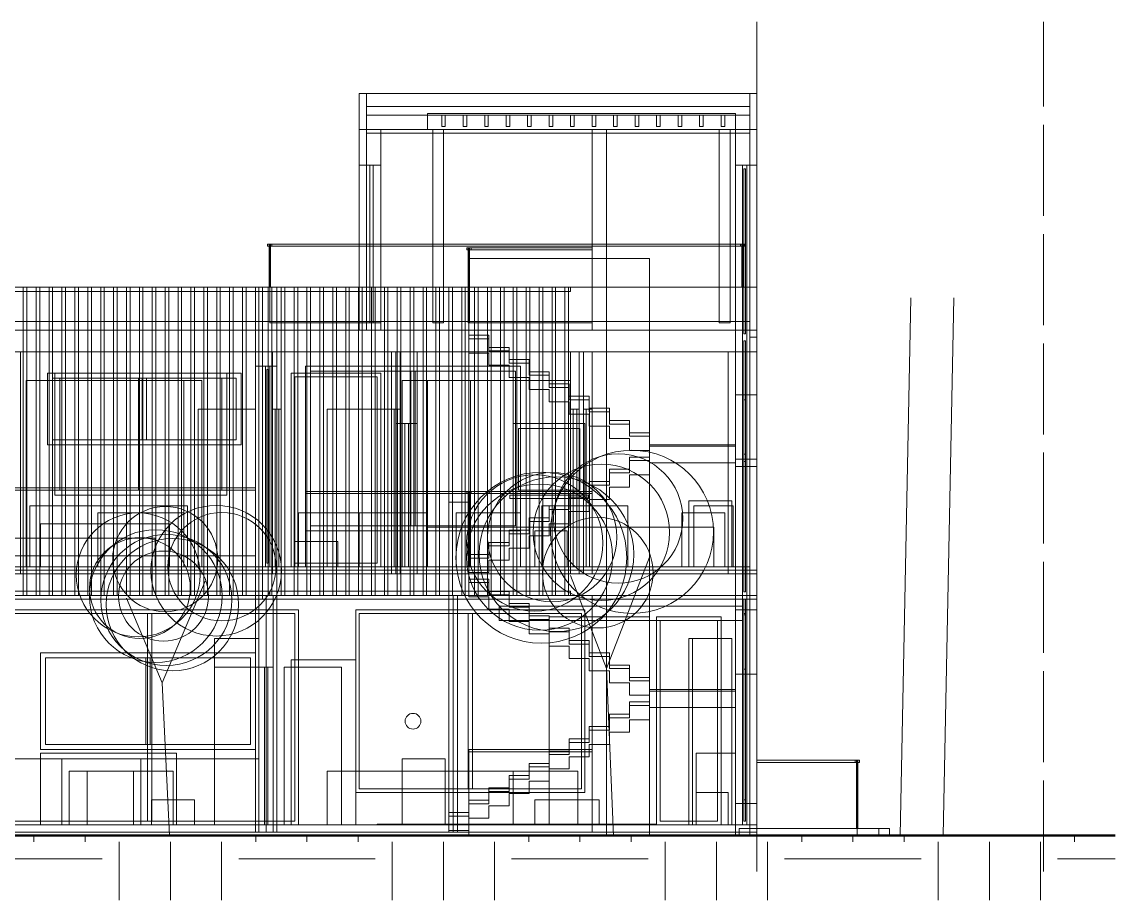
# Model space of a CAD drawing. Header units: metres. Extents: x -1 to 37, y -1.1 to 11.2.
# Drawn here: x 21.74 to 37, y -1.05 to 11.2 of the extents above; entities that cross this region are included whole.
import ezdxf

# ---------------------------------------------------------------- set-up
doc = ezdxf.new("R2010")
doc.units = ezdxf.units.M
doc.linetypes.add('DASHED', pattern=[1.524, 1.27, -0.254])
for name, color, linetype, lineweight in [('A-CUT', 7, 'Continuous', 50), ('A-HATCH', 8, 'Continuous', 9), ('A-HIDDEN', 8, 'DASHED', 18), ('A-THIN', 8, 'Continuous', 18)]:
    doc.layers.add(name, color=color, linetype=linetype, lineweight=lineweight)

msp = doc.modelspace()

# ---------------------------------------------------------------- hatches: boundary and pattern name
at = {"layer": 'A-HATCH'}
h = msp.add_hatch(dxfattribs=at)
h.set_pattern_fill('EARTH', scale=0.3)
h.paths.add_polyline_path([(37, -1.05), (37, -0.15), (-1, -0.15), (-1, -1.05), (37, -1.05)])

# ---------------------------------------------------------------- linework, layer by layer
at = {"layer": 'A-CUT'}
msp.add_line((-1, -0.15), (37, -0.15), dxfattribs=at)
at = {"layer": 'A-HIDDEN'}
for p, q in [((32, -0.65), (32, 11.2)), ((36, -0.65), (36, 11.2))]:
    msp.add_line(p, q, dxfattribs=at)
at = {"layer": 'A-THIN'}
for p, q in [((34, -0.15), (34.15, 7.35)), ((34, -0.15), (34.15, 7.35)), ((34, -0.15), (34.15, 7.35)), ((34.6, -0.15), (34.75, 7.35)), ((29.9, 2.181), (30.5, 3.735)), ((23.7, 1.979), (24.3, 3.398)), ((29.9, 2.181), (29.4, 3.476)), ((23.7, 1.979), (23.2, 3.161)), ((30, -0.15), (29.9, 2.181)), ((23.8, -0.15), (23.7, 1.979))]:
    msp.add_line(p, q, dxfattribs=at)
for points in [[(32, 6.9), (26.45, 6.9), (26.45, 10.2), (32, 10.2), (32, 6.9)], [(26.55, 6.9), (26.55, 10.2), (26.45, 10.2), (26.45, 6.9), (26.55, 6.9)], [(26.45, 9.2), (26.45, 10.2), (26.55, 10.2), (26.55, 9.2), (26.45, 9.2)], [(26.55, 10.2), (31.9, 10.2), (32, 10.2), (32, 6.9), (31.9, 6.9), (26.55, 6.9), (26.45, 6.9), (26.45, 10.2), (26.55, 10.2)], [(31.9, 3.15), (31.9, 6.9), (31.9, 7.5), (31.9, 10.2), (32, 10.2), (32, 7.5), (32, 6.9), (32, 3.15), (31.9, 3.15)], [(31.9, 10.2), (32, 10.2), (32, 9.2), (31.9, 9.2), (31.9, 10.2)], [(31.9, 9.9), (31.9, 10.02), (26.55, 10.02), (26.55, 9.9), (31.9, 9.9)], [(31.7, 9.7), (31.7, 9.92), (27.4, 9.92), (27.4, 9.7), (31.7, 9.7)], [(27.52, 9.92), (31.58, 9.92), (31.7, 9.92), (31.7, 9.7), (31.58, 9.7), (27.52, 9.7), (27.4, 9.7), (27.4, 9.92), (27.52, 9.92)], [(31.9, 9.65), (31.9, 9.9), (26.55, 9.9), (26.55, 9.65), (31.9, 9.65)], [(27.65, 9.9), (27.65, 9.74), (27.6, 9.74), (27.6, 9.9), (27.65, 9.9)], [(27.95, 9.74), (27.9, 9.74), (27.9, 9.9), (27.95, 9.9), (27.95, 9.74)], [(28.25, 9.74), (28.2, 9.74), (28.2, 9.9), (28.25, 9.9), (28.25, 9.74)], [(28.55, 9.74), (28.5, 9.74), (28.5, 9.9), (28.55, 9.9), (28.55, 9.74)], [(28.85, 9.74), (28.8, 9.74), (28.8, 9.9), (28.85, 9.9), (28.85, 9.74)], [(29.15, 9.74), (29.1, 9.74), (29.1, 9.9), (29.15, 9.9), (29.15, 9.74)], [(29.45, 9.74), (29.4, 9.74), (29.4, 9.9), (29.45, 9.9), (29.45, 9.74)], [(29.75, 9.9), (29.75, 9.74), (29.7, 9.74), (29.7, 9.9), (29.75, 9.9)], [(30.05, 9.74), (30, 9.74), (30, 9.9), (30.05, 9.9), (30.05, 9.74)], [(30.35, 9.74), (30.3, 9.74), (30.3, 9.9), (30.35, 9.9), (30.35, 9.74)], [(30.65, 9.74), (30.6, 9.74), (30.6, 9.9), (30.65, 9.9), (30.65, 9.74)], [(30.95, 9.74), (30.9, 9.74), (30.9, 9.9), (30.95, 9.9), (30.95, 9.74)], [(31.25, 9.74), (31.2, 9.74), (31.2, 9.9), (31.25, 9.9), (31.25, 9.74)], [(31.55, 9.74), (31.5, 9.74), (31.5, 9.9), (31.55, 9.9), (31.55, 9.74)], [(32, 6.9), (32, 9.7), (26.45, 9.7), (26.45, 6.9), (32, 6.9)], [(32, 6.9), (32, 9.7), (26.45, 9.7), (26.45, 6.9), (32, 6.9)], [(26.75, 6.9), (26.75, 9.7), (26.55, 9.7), (26.55, 6.9), (26.75, 6.9)], [(26.55, 9.2), (26.55, 9.7), (26.75, 9.7), (26.75, 9.2), (26.55, 9.2)], [(26.55, 6.9), (26.55, 9.7), (26.75, 9.7), (26.75, 6.9), (26.55, 6.9)], [(27.475, 7), (27.475, 9.7), (27.625, 9.7), (27.625, 7), (27.475, 7)], [(27.475, 7), (27.475, 9.7), (27.625, 9.7), (27.625, 7), (27.475, 7)], [(29.7, 9.7), (29.9, 9.7), (29.9, 6.9), (29.7, 6.9), (29.7, 9.7)], [(31.7, 6.9), (29.9, 6.9), (29.7, 6.9), (29.7, 9.7), (29.9, 9.7), (31.7, 9.7), (31.7, 6.9)], [(31.475, 7), (31.475, 9.7), (31.625, 9.7), (31.625, 7), (31.475, 7)], [(31.475, 7), (31.475, 9.7), (31.625, 9.7), (31.625, 7), (31.475, 7)], [(31.7, 9.7), (31.9, 9.7), (31.9, 6.9), (31.7, 6.9), (31.7, 9.7)], [(31.7, 9.2), (31.7, 9.7), (31.9, 9.7), (31.9, 9.2), (31.7, 9.2)], [(31.7, 6.9), (31.7, 9.7), (31.9, 9.7), (31.9, 6.9), (31.7, 6.9)], [(26.645, 7), (26.645, 9.2), (26.595, 9.2), (26.595, 7), (26.645, 7)], [(31.8, 3.2), (31.8, 6.8), (31.8, 6.8), (31.8, 9.2), (31.86, 9.2), (31.86, 6.8), (31.86, 6.8), (31.86, 3.2), (31.86, 0), (31.8, 0), (31.8, 3.2)], [(31.8, 0.05), (31.8, 3.15), (31.8, 3.2), (31.8, 3.25), (31.8, 6.75), (31.8, 6.8), (31.8, 6.8), (31.8, 6.85), (31.8, 9.15), (31.8, 9.2), (31.86, 9.2), (31.86, 9.15), (31.86, 6.85), (31.86, 6.8), (31.86, 6.8), (31.86, 6.75), (31.86, 3.25), (31.86, 3.2), (31.86, 3.15), (31.86, 0.05), (31.86, 0), (31.8, 0), (31.8, 0.05)], [(31.818, 9.15), (31.842, 9.15), (31.842, 6.85), (31.818, 6.85), (31.818, 9.15)], [(25.23, 8.07), (25.23, 8.1), (25.17, 8.1), (25.17, 8.07), (25.23, 8.07)], [(25.17, 8.07), (25.17, 8.1), (25.23, 8.1), (25.23, 8.07), (25.17, 8.07)], [(25.21, 7.5), (25.21, 8.1), (25.19, 8.1), (25.19, 7.5), (25.21, 7.5)], [(25.19, 7.5), (25.19, 8.1), (25.21, 8.1), (25.21, 7.5), (25.19, 7.5)], [(26.45, 7), (26.45, 8.1), (25.2, 8.1), (25.2, 7), (26.45, 7)], [(26.45, 8.07), (26.45, 8.1), (25.2, 8.1), (25.2, 8.07), (26.45, 8.07)], [(31.8, 7.5), (31.8, 8.1), (25.2, 8.1), (25.2, 7.5), (31.8, 7.5)], [(31.8, 8.07), (31.8, 8.1), (25.2, 8.1), (25.2, 8.07), (31.8, 8.07)], [(31.77, 8.07), (31.77, 8.1), (31.83, 8.1), (31.83, 8.07), (31.77, 8.07)], [(31.79, 7.5), (31.79, 8.1), (31.81, 8.1), (31.81, 7.5), (31.79, 7.5)], [(28.01, 8.02), (28.01, 8.05), (27.95, 8.05), (27.95, 8.02), (28.01, 8.02)], [(27.95, 8.02), (27.95, 8.05), (28.01, 8.05), (28.01, 8.02), (27.95, 8.02)], [(27.99, 7), (27.99, 8.05), (27.97, 8.05), (27.97, 7), (27.99, 7)], [(27.97, 7), (27.97, 8.05), (27.99, 8.05), (27.99, 7), (27.97, 7)], [(27.98, 8.05), (29.7, 8.05), (29.7, 7), (27.98, 7), (27.98, 8.05)], [(27.98, 8.05), (29.7, 8.05), (29.7, 8.02), (27.98, 8.02), (27.98, 8.05)], [(30.5, -0.15), (27.98, -0.15), (27.98, 0), (27.7, 0), (27.7, 4.5), (27.98, 4.5), (27.98, 7.9), (30.5, 7.9), (30.5, 4.5), (30.5, 3.6), (30.5, 0.9), (30.5, 0), (30.5, -0.15)], [(16, 7.44), (16, 7.5), (25.2, 7.5), (25.2, 7.44), (16, 7.44)], [(16, 3.15), (16, 7.5), (17.9, 7.5), (21.4, 7.5), (22.2, 7.5), (24.6, 7.5), (25.5, 7.5), (26.75, 7.5), (26.96, 7.5), (28.6, 7.5), (29.6, 7.5), (32, 7.5), (32, 3.15), (29.6, 3.15), (28.6, 3.15), (26.96, 3.15), (26.75, 3.15), (25.5, 3.15), (24.6, 3.15), (22.2, 3.15), (21.4, 3.15), (17.9, 3.15), (16, 3.15)], [(32, 6.9), (32, 7.5), (16, 7.5), (16, 6.9), (32, 6.9)], [(18, 3.15), (16.1, 3.15), (16, 3.15), (16, 7.5), (16, 7.5), (16.1, 7.5), (16.2, 7.5), (18, 7.5), (21.3, 7.5), (22.1, 7.5), (24.8, 7.5), (25, 7.5), (25.3, 7.5), (25.3, 3.15), (24.8, 3.15), (22.1, 3.15), (21.3, 3.15), (18, 3.15)], [(21.76, 7.5), (21.81, 7.5), (21.81, 3.2), (21.76, 3.2), (21.76, 7.5)], [(21.94, 3.2), (21.94, 7.5), (21.99, 7.5), (21.99, 3.2), (21.94, 3.2)], [(22.12, 7.5), (22.17, 7.5), (22.17, 3.2), (22.12, 3.2), (22.12, 7.5)], [(22.3, 7.5), (22.35, 7.5), (22.35, 3.2), (22.3, 3.2), (22.3, 7.5)], [(22.48, 7.5), (22.53, 7.5), (22.53, 3.2), (22.48, 3.2), (22.48, 7.5)], [(22.66, 7.5), (22.71, 7.5), (22.71, 3.2), (22.66, 3.2), (22.66, 7.5)], [(22.84, 7.5), (22.89, 7.5), (22.89, 3.2), (22.84, 3.2), (22.84, 7.5)], [(23.02, 7.5), (23.07, 7.5), (23.07, 3.2), (23.02, 3.2), (23.02, 7.5)], [(23.2, 7.5), (23.25, 7.5), (23.25, 3.2), (23.2, 3.2), (23.2, 7.5)], [(23.38, 3.2), (23.38, 7.5), (23.43, 7.5), (23.43, 3.2), (23.38, 3.2)], [(23.56, 7.5), (23.61, 7.5), (23.61, 3.2), (23.56, 3.2), (23.56, 7.5)], [(23.74, 7.5), (23.79, 7.5), (23.79, 3.2), (23.74, 3.2), (23.74, 7.5)], [(23.92, 3.2), (23.92, 7.5), (23.97, 7.5), (23.97, 3.2), (23.92, 3.2)], [(24.1, 7.5), (24.15, 7.5), (24.15, 3.2), (24.1, 3.2), (24.1, 7.5)], [(24.28, 7.5), (24.33, 7.5), (24.33, 3.2), (24.28, 3.2), (24.28, 7.5)], [(24.46, 3.2), (24.46, 7.5), (24.51, 7.5), (24.51, 3.2), (24.46, 3.2)], [(24.64, 7.5), (24.69, 7.5), (24.69, 3.2), (24.64, 3.2), (24.64, 7.5)], [(24.82, 7.5), (24.87, 7.5), (24.87, 3.2), (24.82, 3.2), (24.82, 7.5)], [(25, 7.5), (25.05, 7.5), (25.05, 3.2), (25, 3.2), (25, 7.5)], [(25, 3.15), (25, 7.5), (25.1, 7.5), (25.1, 3.15), (25, 3.15)], [(25, 6.4), (25, 7.5), (25.1, 7.5), (25.1, 6.4), (25, 6.4)], [(25.1, 3.15), (25.1, 7.5), (25, 7.5), (25, 3.15), (25.1, 3.15)], [(25, 6.4), (25, 7.5), (25.1, 7.5), (25.1, 6.4), (25, 6.4)], [(25.1, 3.15), (25.1, 7.5), (25, 7.5), (25, 3.15), (25.1, 3.15)], [(25, 6.4), (25, 7.5), (25.1, 7.5), (25.1, 6.4), (25, 6.4)], [(31.8, 7.5), (31.9, 7.5), (32, 7.5), (32, 6.9), (32, 3.15), (31.9, 3.15), (28.7, 3.15), (25.7, 3.15), (25.1, 3.15), (25, 3.15), (25, 6.9), (25, 7.5), (25.1, 7.5), (25.2, 7.5), (25.7, 7.5), (28.7, 7.5), (31.8, 7.5)], [(25, 7.44), (25, 7.5), (29.4, 7.5), (29.4, 7.44), (25, 7.44)], [(25.05, 3.2), (25, 3.2), (25, 7.5), (25.05, 7.5), (25.05, 3.2)], [(25.18, 3.2), (25.18, 7.5), (25.23, 7.5), (25.23, 3.2), (25.18, 3.2)], [(25.36, 3.2), (25.36, 7.5), (25.41, 7.5), (25.41, 3.2), (25.36, 3.2)], [(25.59, 3.2), (25.54, 3.2), (25.54, 7.5), (25.59, 7.5), (25.59, 3.2)], [(25.72, 3.2), (25.72, 7.5), (25.77, 7.5), (25.77, 3.2), (25.72, 3.2)], [(25.9, 3.2), (25.9, 7.5), (25.95, 7.5), (25.95, 3.2), (25.9, 3.2)], [(26.13, 3.2), (26.08, 3.2), (26.08, 7.5), (26.13, 7.5), (26.13, 3.2)], [(26.26, 3.2), (26.26, 7.5), (26.31, 7.5), (26.31, 3.2), (26.26, 3.2)], [(26.44, 3.2), (26.44, 7.5), (26.49, 7.5), (26.49, 3.2), (26.44, 3.2)], [(26.67, 3.2), (26.62, 3.2), (26.62, 7.5), (26.67, 7.5), (26.67, 3.2)], [(26.8, 3.2), (26.8, 7.5), (26.85, 7.5), (26.85, 3.2), (26.8, 3.2)], [(26.98, 3.2), (26.98, 7.5), (27.03, 7.5), (27.03, 3.2), (26.98, 3.2)], [(27.21, 3.2), (27.16, 3.2), (27.16, 7.5), (27.21, 7.5), (27.21, 3.2)], [(27.34, 3.2), (27.34, 7.5), (27.39, 7.5), (27.39, 3.2), (27.34, 3.2)], [(27.52, 3.2), (27.52, 7.5), (27.57, 7.5), (27.57, 3.2), (27.52, 3.2)], [(27.75, 3.2), (27.7, 3.2), (27.7, 7.5), (27.75, 7.5), (27.75, 3.2)], [(27.88, 3.2), (27.88, 7.5), (27.93, 7.5), (27.93, 3.2), (27.88, 3.2)], [(28.06, 3.2), (28.06, 7.5), (28.11, 7.5), (28.11, 3.2), (28.06, 3.2)], [(28.29, 3.2), (28.24, 3.2), (28.24, 7.5), (28.29, 7.5), (28.29, 3.2)], [(28.42, 3.2), (28.42, 7.5), (28.47, 7.5), (28.47, 3.2), (28.42, 3.2)], [(28.6, 3.2), (28.6, 7.5), (28.65, 7.5), (28.65, 3.2), (28.6, 3.2)], [(28.78, 3.2), (28.78, 7.5), (28.83, 7.5), (28.83, 3.2), (28.78, 3.2)], [(28.96, 3.2), (28.96, 7.5), (29.01, 7.5), (29.01, 3.2), (28.96, 3.2)], [(29.14, 3.2), (29.14, 7.5), (29.19, 7.5), (29.19, 3.2), (29.14, 3.2)], [(29.32, 3.2), (29.32, 7.5), (29.37, 7.5), (29.37, 3.2), (29.32, 3.2)], [(32, 6.9), (32, 7.5), (31.8, 7.5), (31.8, 6.9), (32, 6.9)], [(32, 3.15), (32, 7.5), (31.9, 7.5), (31.9, 3.15), (32, 3.15)], [(32, 3.15), (32, 7.5), (31.9, 7.5), (31.9, 3.15), (32, 3.15)], [(32, 7.5), (32, 6), (31.9, 6), (31.9, 7.5), (32, 7.5)], [(31.9, 7.5), (32, 7.5), (32, 6.8), (31.9, 6.8), (31.9, 7.5)], [(32, 3.15), (32, 7.5), (31.9, 7.5), (31.9, 3.15), (32, 3.15)], [(31.9, 6), (31.9, 7.5), (32, 7.5), (32, 6), (31.9, 6)], [(32, 3.15), (32, 7.5), (31.9, 7.5), (31.9, 3.15), (32, 3.15)], [(31.9, 6), (31.9, 7.5), (32, 7.5), (32, 6), (31.9, 6)], [(31.9, 6.9), (31.9, 7.02), (16.1, 7.02), (16.1, 6.9), (31.9, 6.9)], [(31.9, 6.9), (31.9, 7.02), (25.1, 7.02), (25.1, 6.9), (31.9, 6.9)], [(25.1, 6.9), (25.1, 7.02), (27.98, 7.02), (27.98, 6.9), (25.1, 6.9)], [(31.9, 6.9), (31.9, 7.02), (25.1, 7.02), (25.1, 6.9), (31.9, 6.9)], [(25.1, 6.9), (25.1, 7.02), (29.9, 7.02), (29.9, 6.9), (25.1, 6.9)], [(31.9, 6.9), (31.9, 7.02), (25.1, 7.02), (25.1, 6.9), (31.9, 6.9)], [(31.7, 6.9), (31.7, 7.02), (31.9, 7.02), (31.9, 6.9), (31.7, 6.9)], [(31.7, 6.9), (31.7, 7.02), (31.9, 7.02), (31.9, 6.9), (31.7, 6.9)], [(16.1, 6.6), (16.1, 6.9), (31.9, 6.9), (31.9, 6.6), (16.1, 6.6)], [(25.1, 6.6), (25.1, 6.9), (31.9, 6.9), (31.9, 6.6), (25.1, 6.6)], [(27.98, 6.9), (27.98, 6.6), (25.1, 6.6), (25.1, 6.9), (27.98, 6.9)], [(29.9, 6.9), (29.9, 6.6), (25.1, 6.6), (25.1, 6.9), (29.9, 6.9)], [(25.1, 6.9), (31.9, 6.9), (31.9, 6.6), (25.1, 6.6), (25.1, 6.9)], [(26.45, 6.9), (26.45, 7), (26.55, 7), (26.55, 6.9), (26.45, 6.9)], [(26.55, 6.9), (26.55, 7), (26.75, 7), (26.75, 6.9), (26.55, 6.9)], [(31.9, 6.9), (31.9, 6.6), (31.7, 6.6), (31.7, 6.9), (31.9, 6.9)], [(31.9, 6.9), (31.9, 6.6), (31.7, 6.6), (31.7, 6.9), (31.9, 6.9)], [(27.98, 6.78), (27.98, 6.83), (28.26, 6.83), (28.26, 6.78), (27.98, 6.78)], [(29.1, 6.07), (28.82, 6.07), (28.82, 6.24), (28.54, 6.24), (28.54, 6.41), (28.26, 6.41), (28.26, 6.58), (27.98, 6.58), (27.98, 6.78), (28.26, 6.78), (28.26, 6.61), (28.54, 6.61), (28.54, 6.44), (28.82, 6.44), (28.82, 6.27), (29.1, 6.27), (29.1, 6.1), (29.38, 6.1), (29.38, 5.93), (29.66, 5.93), (29.66, 5.76), (29.94, 5.76), (29.94, 5.59), (30.22, 5.59), (30.22, 5.42), (30.5, 5.42), (30.5, 5.3), (31.7, 5.3), (31.7, 5.05), (30.5, 5.05), (30.5, 5.22), (30.22, 5.22), (30.22, 5.39), (29.94, 5.39), (29.94, 5.56), (29.66, 5.56), (29.66, 5.73), (29.38, 5.73), (29.38, 5.9), (29.1, 5.9), (29.1, 6.07)], [(31.818, 6.75), (31.842, 6.75), (31.842, 3.25), (31.818, 3.25), (31.818, 6.75)], [(16.3, 3.5), (16.1, 3.5), (16, 3.5), (16, 6.6), (16.1, 6.6), (16.3, 6.6), (17.9, 6.6), (21.4, 6.6), (22.2, 6.6), (24.6, 6.6), (25.5, 6.6), (26.75, 6.6), (26.96, 6.6), (26.96, 3.5), (26.75, 3.5), (25.5, 3.5), (24.6, 3.5), (22.2, 3.5), (21.4, 3.5), (17.9, 3.5), (16.3, 3.5)], [(18, 3.5), (16, 3.5), (16, 6.6), (18, 6.6), (21.3, 6.6), (22.1, 6.6), (24.8, 6.6), (25.3, 6.6), (25.3, 3.5), (24.8, 3.5), (22.1, 3.5), (21.3, 3.5), (18, 3.5)], [(24.2, 3.5), (21.72, 3.5), (21.72, 6.6), (24.2, 6.6), (25, 6.6), (25.24, 6.6), (25.24, 3.5), (25, 3.5), (24.2, 3.5)], [(25, 3.5), (25, 6.6), (25.7, 6.6), (28.7, 6.6), (32, 6.6), (32, 3.5), (28.7, 3.5), (25.7, 3.5), (25, 3.5)], [(25.1, 6.6), (25.3, 6.6), (25.3, 3.5), (25.1, 3.5), (25.1, 6.6)], [(25.1, 6.4), (25.1, 6.6), (25.3, 6.6), (25.3, 6.4), (25.1, 6.4)], [(25.3, 3.5), (25.3, 6.6), (25.1, 6.6), (25.1, 3.5), (25.3, 3.5)], [(25.1, 6.6), (25.3, 6.6), (25.3, 6.4), (25.1, 6.4), (25.1, 6.6)], [(25.3, 3.5), (25.3, 6.6), (25.1, 6.6), (25.1, 3.5), (25.3, 3.5)], [(25.3, 6.6), (25.3, 6.4), (25.1, 6.4), (25.1, 6.6), (25.3, 6.6)], [(25.1, 6.6), (25.3, 6.6), (25.3, 3.5), (25.1, 3.5), (25.1, 6.6)], [(25.36, 3.5), (25.36, 6.6), (25.24, 6.6), (25.24, 3.5), (25.36, 3.5)], [(25.24, 6.6), (25.36, 6.6), (25.36, 5.8), (25.24, 5.8), (25.24, 6.6)], [(25.24, 3.5), (25.24, 6.6), (25.36, 6.6), (25.36, 3.5), (25.24, 3.5)], [(26, 3.5), (25.3, 3.5), (25.3, 6.6), (26, 6.6), (26.9, 6.6), (31.7, 6.6), (31.7, 3.5), (26.9, 3.5), (26, 3.5)], [(27.02, 3.5), (27.02, 6.6), (26.9, 6.6), (26.9, 3.5), (27.02, 3.5)], [(26.9, 5.8), (26.9, 6.6), (27.02, 6.6), (27.02, 5.8), (26.9, 5.8)], [(27.02, 3.5), (27.02, 6.6), (26.9, 6.6), (26.9, 3.5), (27.02, 3.5)], [(28.6, 3.5), (26.96, 3.5), (26.96, 6.6), (28.6, 6.6), (29.6, 6.6), (32, 6.6), (32, 3.5), (29.6, 3.5), (28.6, 3.5)], [(27.26, 3.5), (27.26, 6.6), (26.96, 6.6), (26.96, 3.5), (27.26, 3.5)], [(26.96, 5.6), (26.96, 6.6), (27.26, 6.6), (27.26, 5.6), (26.96, 5.6)], [(26.96, 3.5), (26.96, 6.6), (27.26, 6.6), (27.26, 3.5), (26.96, 3.5)], [(26.96, 3.5), (26.96, 6.6), (31.7, 6.6), (31.7, 3.5), (26.96, 3.5)], [(31.7, 3.5), (31.7, 6.6), (26.96, 6.6), (26.96, 3.5), (31.7, 3.5)], [(31.6, 3.5), (31.6, 6.6), (27.26, 6.6), (27.26, 3.5), (31.6, 3.5)], [(28.26, 6.61), (28.26, 6.66), (28.54, 6.66), (28.54, 6.61), (28.26, 6.61)], [(29.52, 3.5), (29.52, 6.6), (29.4, 6.6), (29.4, 3.5), (29.52, 3.5)], [(29.4, 5.8), (29.4, 6.6), (29.52, 6.6), (29.52, 5.8), (29.4, 5.8)], [(29.4, 6.6), (29.52, 6.6), (29.52, 3.5), (29.4, 3.5), (29.4, 6.6)], [(29.7, 3.5), (29.7, 6.6), (29.58, 6.6), (29.58, 3.5), (29.7, 3.5)], [(29.58, 5.8), (29.58, 6.6), (29.7, 6.6), (29.7, 5.8), (29.58, 5.8)], [(29.7, 3.5), (29.7, 6.6), (29.58, 6.6), (29.58, 3.5), (29.7, 3.5)], [(29.7, 6.6), (29.9, 6.6), (29.9, 3.5), (29.7, 3.5), (29.7, 6.6)], [(29.9, 6.6), (31.7, 6.6), (31.7, 3.5), (29.9, 3.5), (29.7, 3.5), (29.7, 6.6), (29.9, 6.6)], [(29.7, 3.5), (29.7, 6.6), (31.7, 6.6), (31.7, 3.5), (29.7, 3.5)], [(31.6, 3.5), (31.6, 6.6), (31.7, 6.6), (31.7, 3.5), (31.6, 3.5)], [(31.7, 3.5), (31.7, 6.6), (31.9, 6.6), (31.9, 3.5), (31.7, 3.5)], [(31.9, 3.5), (31.9, 6.6), (31.7, 6.6), (31.7, 3.5), (31.9, 3.5)], [(31.7, 6.6), (31.9, 6.6), (31.9, 6), (31.7, 6), (31.7, 6.6)], [(31.7, 6.6), (31.9, 6.6), (31.9, 3.5), (31.7, 3.5), (31.7, 6.6)], [(31.9, 3.5), (31.9, 6.6), (31.7, 6.6), (31.7, 3.5), (31.9, 3.5)], [(31.7, 6), (31.7, 6.6), (31.9, 6.6), (31.9, 6), (31.7, 6)], [(31.7, 3.5), (31.7, 6.6), (31.9, 6.6), (31.9, 3.5), (31.7, 3.5)], [(31.7, 6), (31.7, 6.6), (31.9, 6.6), (31.9, 6), (31.7, 6)], [(31.7, 6.6), (31.9, 6.6), (31.9, 3.5), (31.7, 3.5), (31.7, 6.6)], [(28.82, 6.44), (28.54, 6.44), (28.54, 6.49), (28.82, 6.49), (28.82, 6.44)], [(23.48, 5.3), (23.42, 5.3), (22.17, 5.3), (22.1, 5.3), (22.1, 5.37), (22.1, 6.23), (22.1, 6.3), (22.17, 6.3), (23.42, 6.3), (23.48, 6.3), (24.73, 6.3), (24.8, 6.3), (24.8, 6.23), (24.8, 5.37), (24.8, 5.3), (24.73, 5.3), (23.48, 5.3)], [(24.8, 5.3), (24.8, 6.3), (22.1, 6.3), (22.1, 5.3), (24.8, 5.3)], [(24.8, 5.3), (24.8, 6.3), (22.1, 6.3), (22.1, 5.3), (24.8, 5.3)], [(24.6, 6.3), (22.2, 6.3), (22.2, 4.6), (24.6, 4.6), (24.6, 6.3)], [(24.53, 4.6), (23.43, 4.6), (23.37, 4.6), (22.27, 4.6), (22.2, 4.6), (22.2, 4.67), (22.2, 6.23), (22.2, 6.3), (22.27, 6.3), (23.37, 6.3), (23.43, 6.3), (24.53, 6.3), (24.6, 6.3), (24.6, 6.23), (24.6, 4.67), (24.6, 4.6), (24.53, 4.6)], [(22.2, 6.3), (22.2, 4.6), (24.6, 4.6), (24.6, 6.3), (22.2, 6.3)], [(25.14, 6.4), (25.2, 6.4), (25.2, 3.6), (25.14, 3.6), (25.14, 6.4)], [(25.2, 3.6), (25.14, 3.6), (25.14, 3.65), (25.14, 6.35), (25.14, 6.4), (25.2, 6.4), (25.2, 6.35), (25.2, 3.65), (25.2, 3.6)], [(25.2, 3.6), (25.2, 6.4), (25.14, 6.4), (25.14, 3.6), (25.2, 3.6)], [(25.2, 3.6), (25.2, 6.4), (25.14, 6.4), (25.14, 3.6), (25.2, 3.6)], [(25.2, 3.6), (25.14, 3.6), (25.14, 3.65), (25.14, 6.35), (25.14, 6.4), (25.2, 6.4), (25.2, 6.35), (25.2, 3.65), (25.2, 3.6)], [(25.2, 3.6), (25.2, 6.4), (25.14, 6.4), (25.14, 3.6), (25.2, 3.6)], [(25.2, 3.6), (25.2, 6.4), (25.14, 6.4), (25.14, 3.6), (25.2, 3.6)], [(25.14, 3.65), (25.14, 6.35), (25.14, 6.4), (25.2, 6.4), (25.2, 6.35), (25.2, 3.65), (25.2, 3.6), (25.14, 3.6), (25.14, 3.65)], [(25.182, 3.65), (25.182, 6.35), (25.158, 6.35), (25.158, 3.65), (25.182, 3.65)], [(25.182, 3.65), (25.182, 6.35), (25.158, 6.35), (25.158, 3.65), (25.182, 3.65)], [(25.182, 3.65), (25.182, 6.35), (25.158, 6.35), (25.158, 3.65), (25.182, 3.65)], [(25.5, 3.6), (26.75, 3.6), (26.75, 6.3), (25.5, 6.3), (25.5, 3.6)], [(26.7, 3.6), (25.55, 3.6), (25.5, 3.6), (25.5, 3.65), (25.5, 6.25), (25.5, 6.3), (25.55, 6.3), (26.7, 6.3), (26.75, 6.3), (26.75, 6.25), (26.75, 3.65), (26.75, 3.6), (26.7, 3.6)], [(25.5, 6.3), (25.5, 3.6), (26.75, 3.6), (26.75, 6.3), (25.5, 6.3)], [(25.7, 4.1), (25.7, 4.17), (25.7, 6.33), (25.7, 6.4), (25.77, 6.4), (27.17, 6.4), (27.23, 6.4), (28.63, 6.4), (28.7, 6.4), (28.7, 6.33), (28.7, 4.17), (28.7, 4.1), (28.63, 4.1), (27.23, 4.1), (27.17, 4.1), (25.77, 4.1), (25.7, 4.1)], [(25.7, 4.1), (28.7, 4.1), (28.7, 6.4), (25.7, 6.4), (25.7, 4.1)], [(28.7, 6.4), (25.7, 6.4), (25.7, 4.1), (28.7, 4.1), (28.7, 6.4)], [(25.77, 6.33), (28.63, 6.33), (28.63, 4.17), (25.77, 4.17), (25.77, 6.33)], [(25.77, 4.17), (27.17, 4.17), (27.17, 6.33), (25.77, 6.33), (25.77, 4.17)], [(28.63, 4.17), (28.63, 6.33), (27.23, 6.33), (27.23, 4.17), (28.63, 4.17)], [(29.1, 6.27), (28.82, 6.27), (28.82, 6.32), (29.1, 6.32), (29.1, 6.27)], [(24, 3.6), (24, 6.2), (21.8, 6.2), (21.8, 3.6), (24, 3.6)], [(24.25, 3.6), (24.25, 6.2), (21.8, 6.2), (21.8, 3.6), (24.25, 3.6)], [(22.17, 5.37), (22.17, 6.23), (24.73, 6.23), (24.73, 5.37), (22.17, 5.37)], [(23.42, 5.37), (23.42, 6.23), (22.17, 6.23), (22.17, 5.37), (23.42, 5.37)], [(24.53, 4.67), (24.53, 6.23), (22.27, 6.23), (22.27, 4.67), (24.53, 4.67)], [(23.37, 6.23), (22.27, 6.23), (22.27, 4.67), (23.37, 4.67), (23.37, 6.23)], [(24.53, 6.23), (23.43, 6.23), (23.43, 4.67), (24.53, 4.67), (24.53, 6.23)], [(24.73, 6.23), (23.48, 6.23), (23.48, 5.37), (24.73, 5.37), (24.73, 6.23)], [(25.55, 6.25), (26.7, 6.25), (26.7, 3.65), (25.55, 3.65), (25.55, 6.25)], [(26.7, 6.25), (25.55, 6.25), (25.55, 3.65), (26.7, 3.65), (26.7, 6.25)], [(29.4, 3.6), (29.4, 6.2), (27.05, 6.2), (27.05, 3.6), (29.4, 3.6)], [(28, 3.6), (28, 6.2), (27.4, 6.2), (27.4, 3.6), (28, 3.6)], [(29.38, 6.1), (29.1, 6.1), (29.1, 6.15), (29.38, 6.15), (29.38, 6.1)], [(29.38, 5.93), (29.38, 5.98), (29.66, 5.98), (29.66, 5.93), (29.38, 5.93)], [(31.86, 5.1), (31.86, 6), (31.8, 6), (31.8, 5.1), (31.86, 5.1)], [(31.86, 5.1), (31.8, 5.1), (31.8, 5.17), (31.8, 5.93), (31.8, 6), (31.86, 6), (31.86, 5.93), (31.86, 5.17), (31.86, 5.1)], [(31.86, 5), (31.86, 6), (31.8, 6), (31.8, 5), (31.86, 5)], [(31.86, 5), (31.8, 5), (31.8, 5.07), (31.8, 5.93), (31.8, 6), (31.86, 6), (31.86, 5.93), (31.86, 5.07), (31.86, 5)], [(31.8, 5.1), (31.8, 6), (31.86, 6), (31.86, 5.1), (31.8, 5.1)], [(31.86, 5.1), (31.86, 6), (31.8, 6), (31.8, 5.1), (31.86, 5.1)], [(31.86, 5.1), (31.8, 5.1), (31.8, 5.17), (31.8, 5.93), (31.8, 6), (31.86, 6), (31.86, 5.93), (31.86, 5.17), (31.86, 5.1)], [(25, 3.6), (25, 5.8), (24.2, 5.8), (24.2, 3.6), (25, 3.6)], [(24.2, 3.6), (25, 3.6), (25, 5.8), (24.2, 5.8), (24.2, 3.6)], [(25.325, 3.6), (25.325, 5.8), (25.275, 5.8), (25.275, 3.6), (25.325, 3.6)], [(26.9, 3.6), (26.9, 5.8), (26, 5.8), (26, 3.6), (26.9, 3.6)], [(26, 3.6), (26.9, 3.6), (26.9, 5.8), (26, 5.8), (26, 3.6)], [(26.985, 3.6), (26.985, 5.8), (26.935, 5.8), (26.935, 3.6), (26.985, 3.6)], [(29.485, 3.6), (29.485, 5.8), (29.435, 5.8), (29.435, 3.6), (29.485, 3.6)], [(29.665, 3.6), (29.665, 5.8), (29.615, 5.8), (29.615, 3.6), (29.665, 3.6)], [(29.66, 5.76), (29.66, 5.81), (29.94, 5.81), (29.94, 5.76), (29.66, 5.76)], [(31.842, 5.17), (31.842, 5.93), (31.818, 5.93), (31.818, 5.17), (31.842, 5.17)], [(31.842, 5.07), (31.842, 5.93), (31.818, 5.93), (31.818, 5.07), (31.842, 5.07)], [(31.842, 5.17), (31.842, 5.93), (31.818, 5.93), (31.818, 5.17), (31.842, 5.17)], [(27.135, 3.6), (27.135, 5.6), (27.085, 5.6), (27.085, 3.6), (27.135, 3.6)], [(29.6, 5.6), (28.6, 5.6), (28.6, 4.6), (29.6, 4.6), (29.6, 5.6)], [(28.6, 5.6), (28.67, 5.6), (29.53, 5.6), (29.6, 5.6), (29.6, 5.53), (29.6, 4.67), (29.6, 4.6), (29.53, 4.6), (28.67, 4.6), (28.6, 4.6), (28.6, 4.67), (28.6, 5.53), (28.6, 5.6)], [(29.6, 4.6), (29.6, 5.6), (28.6, 5.6), (28.6, 4.6), (29.6, 4.6)], [(29.53, 5.53), (29.53, 4.67), (28.67, 4.67), (28.67, 5.53), (29.53, 5.53)], [(28.67, 5.53), (28.67, 4.67), (29.53, 4.67), (29.53, 5.53), (28.67, 5.53)], [(30.22, 5.59), (29.94, 5.59), (29.94, 5.64), (30.22, 5.64), (30.22, 5.59)], [(30.5, 5.42), (30.22, 5.42), (30.22, 5.47), (30.5, 5.47), (30.5, 5.42)], [(31.7, 5.28), (30.5, 5.28), (30.5, 5.3), (31.7, 5.3), (31.7, 5.28)], [(28.26, 3.72), (28.26, 3.89), (28.54, 3.89), (28.54, 4.06), (28.82, 4.06), (28.82, 4.23), (29.1, 4.23), (29.1, 4.4), (29.38, 4.4), (29.38, 4.57), (29.66, 4.57), (29.66, 4.74), (29.94, 4.74), (29.94, 4.91), (30.22, 4.91), (30.22, 5.08), (30.5, 5.08), (30.5, 4.88), (30.22, 4.88), (30.22, 4.71), (29.94, 4.71), (29.94, 4.54), (29.66, 4.54), (29.66, 4.37), (29.38, 4.37), (29.38, 4.2), (29.1, 4.2), (29.1, 4.03), (28.82, 4.03), (28.82, 3.86), (28.54, 3.86), (28.54, 3.69), (28.26, 3.69), (28.26, 3.52), (27.98, 3.52), (27.98, 3.72), (28.26, 3.72)], [(30.22, 5.08), (30.22, 5.13), (30.5, 5.13), (30.5, 5.08), (30.22, 5.08)], [(31.7, 3.5), (31.7, 5.1), (31.9, 5.1), (31.9, 3.5), (31.7, 3.5)], [(31.7, 3.5), (31.7, 5.1), (31.9, 5.1), (31.9, 3.5), (31.7, 3.5)], [(31.9, 5.1), (32, 5.1), (32, 3.15), (31.9, 3.15), (31.9, 5.1)], [(31.9, 3.15), (31.9, 5.1), (32, 5.1), (32, 3.15), (31.9, 3.15)], [(29.94, 4.91), (29.94, 4.96), (30.22, 4.96), (30.22, 4.91), (29.94, 4.91)], [(31.7, 3.5), (31.7, 5), (31.9, 5), (31.9, 3.5), (31.7, 3.5)], [(31.9, 3.15), (31.9, 5), (32, 5), (32, 3.15), (31.9, 3.15)], [(29.94, 4.74), (29.66, 4.74), (29.66, 4.79), (29.94, 4.79), (29.94, 4.74)], [(25, 3.75), (25, 4.7), (21.1, 4.7), (21.1, 3.75), (25, 3.75)], [(25, 4.67), (25, 4.7), (21.1, 4.7), (21.1, 4.67), (25, 4.67)], [(28.7, 3.6), (28.7, 4.65), (25.7, 4.65), (25.7, 3.6), (28.7, 3.6)], [(28.7, 4.62), (28.7, 4.65), (25.7, 4.65), (25.7, 4.62), (28.7, 4.62)], [(27.95, 4.62), (27.95, 4.65), (28.01, 4.65), (28.01, 4.62), (27.95, 4.62)], [(27.97, 3.6), (27.97, 4.65), (27.99, 4.65), (27.99, 3.6), (27.97, 3.6)], [(27.98, 4.65), (29.7, 4.65), (29.7, 3.6), (27.98, 3.6), (27.98, 4.65)], [(27.98, 4.65), (29.7, 4.65), (29.7, 4.62), (27.98, 4.62), (27.98, 4.65)], [(29.65, 4.55), (29.65, 4.6), (28.55, 4.6), (28.55, 4.55), (29.65, 4.55)], [(29.66, 4.57), (29.38, 4.57), (29.38, 4.62), (29.66, 4.62), (29.66, 4.57)], [(24.05, 3.6), (24.05, 4.45), (21.85, 4.45), (21.85, 3.6), (24.05, 3.6)], [(30.2, 3.6), (30.2, 4.45), (29, 4.45), (29, 3.6), (30.2, 3.6)], [(29.38, 4.4), (29.1, 4.4), (29.1, 4.45), (29.38, 4.45), (29.38, 4.4)], [(31.65, 3.6), (31.65, 4.52), (31.05, 4.52), (31.05, 3.6), (31.65, 3.6)], [(31.67, 3.6), (31.67, 4.45), (31.12, 4.45), (31.12, 3.6), (31.67, 3.6)], [(24, 3.6), (24, 4.35), (22.8, 4.35), (22.8, 3.6), (24, 3.6)], [(25.6, 3.6), (25.6, 4.35), (26.9, 4.35), (26.9, 3.6), (25.6, 3.6)], [(27.4, 3.6), (27.4, 4.35), (26.45, 4.35), (26.45, 3.6), (27.4, 3.6)], [(28.7, 3.6), (28.7, 4.35), (27.8, 4.35), (27.8, 3.6), (28.7, 3.6)], [(29.1, 4.23), (28.82, 4.23), (28.82, 4.28), (29.1, 4.28), (29.1, 4.23)], [(31.55, 3.6), (31.55, 4.35), (30.95, 4.35), (30.95, 3.6), (31.55, 3.6)], [(23.8, 3.6), (23.8, 4.2), (22, 4.2), (22, 3.6), (23.8, 3.6)], [(29.4, 3.6), (29.4, 4.15), (27.4, 4.15), (27.4, 3.6), (29.4, 3.6)], [(31.4, 3.6), (31.4, 4.15), (29.4, 4.15), (29.4, 3.6), (31.4, 3.6)], [(23.6, 3.6), (23.6, 4), (21.6, 4), (21.6, 3.6), (23.6, 3.6)], [(23.6, 3.6), (23.6, 4), (21.6, 4), (21.6, 3.6), (23.6, 3.6)], [(28.54, 4.06), (28.54, 4.11), (28.82, 4.11), (28.82, 4.06), (28.54, 4.06)], [(29.35, 3.6), (29.35, 4.1), (28.9, 4.1), (28.9, 3.6), (29.35, 3.6)], [(29.35, 3.6), (29.35, 4.1), (28.9, 4.1), (28.9, 3.6), (29.35, 3.6)], [(26.15, 3.6), (26.15, 3.95), (25.55, 3.95), (25.55, 3.6), (26.15, 3.6)], [(28.26, 3.89), (28.26, 3.94), (28.54, 3.94), (28.54, 3.89), (28.26, 3.89)], [(28.26, 3.72), (27.98, 3.72), (27.98, 3.77), (28.26, 3.77), (28.26, 3.72)], [(31.9, 3.5), (31.9, 3.6), (16.1, 3.6), (16.1, 3.5), (31.9, 3.5)], [(21.45, -0.15), (21, -0.15), (21, 3.55), (21.45, 3.55), (25.6, 3.55), (26.4, 3.55), (29.6, 3.55), (32, 3.55), (32, -0.15), (29.6, -0.15), (26.4, -0.15), (25.6, -0.15), (21.45, -0.15)], [(31.9, 3.5), (31.9, 3.6), (21.1, 3.6), (21.1, 3.5), (31.9, 3.5)], [(21.1, 3.6), (27.98, 3.6), (27.98, 3.5), (21.1, 3.5), (21.1, 3.6)], [(21.1, 3.5), (21.1, 3.6), (31.9, 3.6), (31.9, 3.5), (21.1, 3.5)], [(21.1, 3.6), (29.9, 3.6), (29.9, 3.5), (21.1, 3.5), (21.1, 3.6)], [(21.1, 3.5), (21.1, 3.6), (31.9, 3.6), (31.9, 3.5), (21.1, 3.5)], [(25, 3.15), (25, 3.6), (25.1, 3.6), (25.1, 3.15), (25, 3.15)], [(25, 3.15), (25, 3.6), (25.1, 3.6), (25.1, 3.15), (25, 3.15)], [(25, 3.15), (25, 3.6), (25.1, 3.6), (25.1, 3.15), (25, 3.15)], [(25.1, 3.5), (25.1, 3.6), (25.3, 3.6), (25.3, 3.5), (25.1, 3.5)], [(25.1, 3.6), (25.3, 3.6), (25.3, 3.5), (25.1, 3.5), (25.1, 3.6)], [(25.3, 3.6), (25.3, 3.5), (25.1, 3.5), (25.1, 3.6), (25.3, 3.6)], [(25.24, 3.5), (25.24, 3.6), (25.36, 3.6), (25.36, 3.5), (25.24, 3.5)], [(26.9, 3.5), (26.9, 3.6), (27.02, 3.6), (27.02, 3.5), (26.9, 3.5)], [(26.96, 3.5), (26.96, 3.6), (27.26, 3.6), (27.26, 3.5), (26.96, 3.5)], [(29.4, 3.5), (29.4, 3.6), (29.52, 3.6), (29.52, 3.5), (29.4, 3.5)], [(29.58, 3.5), (29.58, 3.6), (29.7, 3.6), (29.7, 3.5), (29.58, 3.5)], [(31.7, 3.6), (31.9, 3.6), (31.9, 3.5), (31.7, 3.5), (31.7, 3.6)], [(31.7, 3.6), (31.9, 3.6), (31.9, 3.5), (31.7, 3.5), (31.7, 3.6)], [(32, -0.15), (32, 3.55), (31.9, 3.55), (31.9, -0.15), (32, -0.15)], [(31.9, 3), (31.9, 3.55), (32, 3.55), (32, 3), (31.9, 3)], [(32, -0.15), (32, 3.55), (31.9, 3.55), (31.9, -0.15), (32, -0.15)], [(31.9, 3), (31.9, 3.55), (32, 3.55), (32, 3), (31.9, 3)], [(32, -0.15), (32, 3.55), (31.9, 3.55), (31.9, -0.15), (32, -0.15)], [(31.9, 3.2), (31.9, 3.55), (32, 3.55), (32, 3.2), (31.9, 3.2)], [(32, -0.15), (32, 3.55), (31.9, 3.55), (31.9, -0.15), (32, -0.15)], [(32, 3.55), (32, 3), (31.9, 3), (31.9, 3.55), (32, 3.55)], [(16.1, 3.2), (16.1, 3.5), (31.9, 3.5), (31.9, 3.2), (16.1, 3.2)], [(21.1, 3.2), (21.1, 3.5), (31.9, 3.5), (31.9, 3.2), (21.1, 3.2)], [(27.98, 3.5), (27.98, 3.2), (21.1, 3.2), (21.1, 3.5), (27.98, 3.5)], [(29.9, 3.5), (29.9, 3.2), (21.1, 3.2), (21.1, 3.5), (29.9, 3.5)], [(21.1, 3.5), (31.9, 3.5), (31.9, 3.2), (21.1, 3.2), (21.1, 3.5)], [(27.98, 3.379), (27.98, 3.429), (28.26, 3.429), (28.26, 3.379), (27.98, 3.379)], [(29.1, 2.664), (28.82, 2.664), (28.82, 2.836), (28.54, 2.836), (28.54, 3.007), (28.26, 3.007), (28.26, 3.179), (27.98, 3.179), (27.98, 3.379), (28.26, 3.379), (28.26, 3.207), (28.54, 3.207), (28.54, 3.036), (28.82, 3.036), (28.82, 2.864), (29.1, 2.864), (29.1, 2.693), (29.38, 2.693), (29.38, 2.521), (29.66, 2.521), (29.66, 2.35), (29.94, 2.35), (29.94, 2.179), (30.22, 2.179), (30.22, 2.007), (30.5, 2.007), (30.5, 1.886), (31.7, 1.886), (31.7, 1.636), (30.5, 1.636), (30.5, 1.807), (30.22, 1.807), (30.22, 1.979), (29.94, 1.979), (29.94, 2.15), (29.66, 2.15), (29.66, 2.321), (29.38, 2.321), (29.38, 2.493), (29.1, 2.493), (29.1, 2.664)], [(31.7, 3.5), (31.9, 3.5), (31.9, 3.2), (31.7, 3.2), (31.7, 3.5)], [(31.7, 3.5), (31.9, 3.5), (31.9, 3.2), (31.7, 3.2), (31.7, 3.5)], [(16, 3.2), (16, 3.26), (25.2, 3.26), (25.2, 3.2), (16, 3.2)], [(25, 3.2), (25, 3.26), (29.4, 3.26), (29.4, 3.2), (25, 3.2)], [(28.26, 3.207), (28.26, 3.257), (28.54, 3.257), (28.54, 3.207), (28.26, 3.207)], [(21, -0.1), (21, 3.2), (21.45, 3.2), (25.6, 3.2), (26.4, 3.2), (29.6, 3.2), (32, 3.2), (32, -0.1), (29.6, -0.1), (26.4, -0.1), (25.6, -0.1), (21.45, -0.1), (21, -0.1)], [(31.9, -0.15), (21.1, -0.15), (21.1, -0.1), (21, -0.1), (21, 3.2), (21.3, 3.2), (21.3, -0.1), (25, -0.1), (25, 3.2), (25.15, 3.2), (25.3, 3.2), (31.7, 3.2), (31.7, -0.1), (31.9, -0.1), (31.9, -0.15)], [(25.5, -0.1), (25, -0.1), (22, -0.1), (21, -0.1), (21, 3.2), (22, 3.2), (25, 3.2), (25.5, 3.2), (26.4, 3.2), (29.1, 3.2), (30.5, 3.2), (30.6, 3.2), (31.5, 3.2), (32, 3.2), (32, -0.1), (31.5, -0.1), (30.6, -0.1), (30.5, -0.1), (29.1, -0.1), (26.4, -0.1), (25.5, -0.1)], [(25, -0.1), (25, 3.2), (25.3, 3.2), (25.3, -0.1), (25, -0.1)], [(25.25, -0.1), (25.25, 3.2), (25.05, 3.2), (25.05, -0.1), (25.25, -0.1)], [(25.05, 2.2), (25.05, 3.2), (25.25, 3.2), (25.25, 2.2), (25.05, 2.2)], [(25.05, -0.1), (25.05, 3.2), (25.25, 3.2), (25.25, -0.1), (25.05, -0.1)], [(25.4, -0.1), (25.15, -0.1), (25.15, 3.2), (25.4, 3.2), (26.2, 3.2), (27.76, 3.2), (27.76, -0.1), (26.2, -0.1), (25.4, -0.1)], [(27.76, -0.1), (27.76, 3.2), (25.25, 3.2), (25.25, -0.1), (27.76, -0.1)], [(27.7, 3.2), (27.82, 3.2), (27.82, -0.1), (27.7, -0.1), (27.7, 3.2)], [(28.82, 3.036), (28.54, 3.036), (28.54, 3.086), (28.82, 3.086), (28.82, 3.036)], [(29.7, -0.1), (29.7, 3.2), (29.9, 3.2), (29.9, -0.1), (29.7, -0.1)], [(31.7, 3.2), (31.7, -0.1), (29.9, -0.1), (29.7, -0.1), (29.7, 3.2), (29.9, 3.2), (31.7, 3.2)], [(29.7, -0.1), (29.7, 3.2), (31.7, 3.2), (31.7, -0.1), (29.7, -0.1)], [(31.9, -0.1), (31.9, 3.2), (31.7, 3.2), (31.7, -0.1), (31.9, -0.1)], [(31.7, 3), (31.7, 3.2), (31.9, 3.2), (31.9, 3), (31.7, 3)], [(31.9, -0.1), (31.9, 3.2), (31.7, 3.2), (31.7, -0.1), (31.9, -0.1)], [(31.7, 3), (31.7, 3.2), (31.9, 3.2), (31.9, 3), (31.7, 3)], [(31.7, 3.2), (31.9, 3.2), (31.9, -0.1), (31.7, -0.1), (31.7, 3.2)], [(31.9, -0.1), (31.9, 3.2), (31.7, 3.2), (31.7, -0.1), (31.9, -0.1)], [(31.7, 3.2), (31.9, 3.2), (31.9, 3), (31.7, 3), (31.7, 3.2)], [(31.7, 3.2), (31.9, 3.2), (31.9, -0.1), (31.7, -0.1), (31.7, 3.2)], [(31.818, 0.05), (31.818, 3.15), (31.842, 3.15), (31.842, 0.05), (31.818, 0.05)], [(31.9, 3.15), (31.9, 3.2), (32, 3.2), (32, 3.15), (31.9, 3.15)], [(21.45, 0), (25.6, 0), (25.6, 3), (21.45, 3), (21.45, 0)], [(23.495, 0), (21.5, 0), (21.45, 0), (21.45, 0.05), (21.45, 2.95), (21.45, 3), (21.5, 3), (23.495, 3), (23.555, 3), (25.55, 3), (25.6, 3), (25.6, 2.95), (25.6, 0.05), (25.6, 0), (25.55, 0), (23.555, 0), (23.495, 0)], [(21.45, 0), (25.6, 0), (25.6, 3), (21.45, 3), (21.45, 0)], [(21.5, 2.95), (25.55, 2.95), (25.55, 0.05), (21.5, 0.05), (21.5, 2.95)], [(23.495, 2.95), (21.5, 2.95), (21.5, 0.05), (23.495, 0.05), (23.495, 2.95)], [(23.555, 2.95), (23.555, 0.05), (25.55, 0.05), (25.55, 2.95), (23.555, 2.95)], [(29.6, 0.45), (29.6, 3), (26.4, 3), (26.4, 0.45), (29.6, 0.45)], [(28.03, 0.45), (27.97, 0.45), (26.45, 0.45), (26.4, 0.45), (26.4, 0.5), (26.4, 2.95), (26.4, 3), (26.45, 3), (27.97, 3), (28.03, 3), (29.55, 3), (29.6, 3), (29.6, 2.95), (29.6, 0.5), (29.6, 0.45), (29.55, 0.45), (28.03, 0.45)], [(29.6, 0.45), (29.6, 3), (26.4, 3), (26.4, 0.45), (29.6, 0.45)], [(26.45, 2.95), (29.55, 2.95), (29.55, 0.5), (26.45, 0.5), (26.45, 2.95)], [(27.97, 2.95), (26.45, 2.95), (26.45, 0.5), (27.97, 0.5), (27.97, 2.95)], [(28.03, 2.95), (28.03, 0.5), (29.55, 0.5), (29.55, 2.95), (28.03, 2.95)], [(31.8, 2.85), (31.8, 3.05), (28.4, 3.05), (28.4, 2.85), (31.8, 2.85)], [(29.1, 2.864), (28.82, 2.864), (28.82, 2.914), (29.1, 2.914), (29.1, 2.864)], [(30.5, 0), (30.5, 2.9), (29.1, 2.9), (29.1, 0), (30.5, 0)], [(30.5, 0), (30.5, 2.9), (29.1, 2.9), (29.1, 0), (30.5, 0)], [(30.5, 0), (30.5, 2.9), (29.1, 2.9), (29.1, 0), (30.5, 0)], [(30.65, 0), (30.6, 0), (30.6, 0.05), (30.6, 2.85), (30.6, 2.9), (30.65, 2.9), (31.45, 2.9), (31.5, 2.9), (31.5, 2.85), (31.5, 0.05), (31.5, 0), (31.45, 0), (30.65, 0)], [(31.5, 2.9), (30.6, 2.9), (30.6, 0), (31.5, 0), (31.5, 2.9)], [(31.5, 2.9), (30.6, 2.9), (30.6, 0), (31.5, 0), (31.5, 2.9)], [(31.86, 0.3), (31.86, 3), (31.8, 3), (31.8, 0.3), (31.86, 0.3)], [(31.86, 0.3), (31.8, 0.3), (31.8, 0.35), (31.8, 2.95), (31.8, 3), (31.86, 3), (31.86, 2.95), (31.86, 0.35), (31.86, 0.3)], [(31.86, 0.3), (31.86, 3), (31.8, 3), (31.8, 0.3), (31.86, 0.3)], [(31.86, 0.3), (31.8, 0.3), (31.8, 0.35), (31.8, 2.95), (31.8, 3), (31.86, 3), (31.86, 2.95), (31.86, 0.35), (31.86, 0.3)], [(31.86, 2.1), (31.86, 3), (31.8, 3), (31.8, 2.1), (31.86, 2.1)], [(31.86, 2.1), (31.86, 3), (31.8, 3), (31.8, 2.1), (31.86, 2.1)], [(31.86, 2.1), (31.86, 3), (31.8, 3), (31.8, 2.1), (31.86, 2.1)], [(31.86, 2.1), (31.86, 3), (31.8, 3), (31.8, 2.1), (31.86, 2.1)], [(31.86, 2.1), (31.8, 2.1), (31.8, 2.17), (31.8, 2.93), (31.8, 3), (31.86, 3), (31.86, 2.93), (31.86, 2.17), (31.86, 2.1)], [(31.842, 0.35), (31.842, 2.95), (31.818, 2.95), (31.818, 0.35), (31.842, 0.35)], [(31.842, 0.35), (31.842, 2.95), (31.818, 2.95), (31.818, 0.35), (31.842, 0.35)], [(31.818, 2.17), (31.818, 2.93), (31.842, 2.93), (31.842, 2.17), (31.818, 2.17)], [(30.65, 0.05), (30.65, 2.85), (31.45, 2.85), (31.45, 0.05), (30.65, 0.05)], [(31.45, 0.05), (31.45, 2.85), (30.65, 2.85), (30.65, 0.05), (31.45, 0.05)], [(25.05, 0), (25.05, 2.6), (24.43, 2.6), (24.43, 0), (25.05, 0)], [(29.38, 2.693), (29.1, 2.693), (29.1, 2.743), (29.38, 2.743), (29.38, 2.693)], [(31.65, 0), (31.65, 2.6), (31.05, 2.6), (31.05, 0), (31.65, 0)], [(31.65, 0), (31.65, 2.6), (31.1, 2.6), (31.1, 0), (31.65, 0)], [(29.38, 2.521), (29.38, 2.571), (29.66, 2.571), (29.66, 2.521), (29.38, 2.521)], [(24.93, 1.05), (23.53, 1.05), (23.47, 1.05), (22.07, 1.05), (22, 1.05), (22, 1.12), (22, 2.33), (22, 2.4), (22.07, 2.4), (23.47, 2.4), (23.53, 2.4), (24.93, 2.4), (25, 2.4), (25, 2.33), (25, 1.12), (25, 1.05), (24.93, 1.05)], [(25, 1.05), (25, 2.4), (22, 2.4), (22, 1.05), (25, 1.05)], [(25, 1.05), (25, 2.4), (22, 2.4), (22, 1.05), (25, 1.05)], [(22.07, 2.33), (24.93, 2.33), (24.93, 1.12), (22.07, 1.12), (22.07, 2.33)], [(23.47, 1.12), (23.47, 2.33), (22.07, 2.33), (22.07, 1.12), (23.47, 1.12)], [(24.93, 1.12), (24.93, 2.33), (23.53, 2.33), (23.53, 1.12), (24.93, 1.12)], [(26.4, 0), (26.4, 2.3), (25.5, 2.3), (25.5, 0), (26.4, 0)], [(25.5, 2.3), (25.5, 0), (26.4, 0), (26.4, 2.3), (25.5, 2.3)], [(25.5, 2.3), (25.5, 0), (26.4, 0), (26.4, 2.3), (25.5, 2.3)], [(29.66, 2.35), (29.66, 2.4), (29.94, 2.4), (29.94, 2.35), (29.66, 2.35)], [(25.05, 0), (25.05, 2.2), (24.43, 2.2), (24.43, 0), (25.05, 0)], [(25.175, 0), (25.175, 2.2), (25.125, 2.2), (25.125, 0), (25.175, 0)], [(26.2, 0), (26.2, 2.2), (25.4, 2.2), (25.4, 0), (26.2, 0)], [(25.4, 0), (26.2, 0), (26.2, 2.2), (25.4, 2.2), (25.4, 0)], [(30.22, 2.179), (29.94, 2.179), (29.94, 2.229), (30.22, 2.229), (30.22, 2.179)], [(30.5, 2.007), (30.22, 2.007), (30.22, 2.057), (30.5, 2.057), (30.5, 2.007)], [(31.9, 2.1), (31.9, -0.1), (31.7, -0.1), (31.7, 2.1), (31.9, 2.1)], [(31.9, 2.1), (32, 2.1), (32, -0.15), (31.9, -0.15), (31.9, 2.1)], [(31.7, 1.866), (30.5, 1.866), (30.5, 1.886), (31.7, 1.886), (31.7, 1.866)], [(30.22, 1.664), (30.22, 1.714), (30.5, 1.714), (30.5, 1.664), (30.22, 1.664)], [(27.98, 0.121), (27.98, 0.293), (28.26, 0.293), (28.26, 0.464), (28.54, 0.464), (28.54, 0.636), (28.82, 0.636), (28.82, 0.807), (29.1, 0.807), (29.1, 0.979), (29.38, 0.979), (29.38, 1.15), (29.66, 1.15), (29.66, 1.321), (29.94, 1.321), (29.94, 1.493), (30.22, 1.493), (30.22, 1.664), (30.5, 1.664), (30.5, 1.464), (30.22, 1.464), (30.22, 1.293), (29.94, 1.293), (29.94, 1.121), (29.66, 1.121), (29.66, 0.95), (29.38, 0.95), (29.38, 0.779), (29.1, 0.779), (29.1, 0.607), (28.82, 0.607), (28.82, 0.436), (28.54, 0.436), (28.54, 0.264), (28.26, 0.264), (28.26, 0.093), (27.98, 0.093), (27.98, -0.079), (27.7, -0.079), (27.7, 0.121), (27.98, 0.121)], [(29.94, 1.493), (29.94, 1.543), (30.22, 1.543), (30.22, 1.493), (29.94, 1.493)], [(29.94, 1.321), (29.66, 1.321), (29.66, 1.371), (29.94, 1.371), (29.94, 1.321)], [(29.66, 1.15), (29.38, 1.15), (29.38, 1.2), (29.66, 1.2), (29.66, 1.15)], [(21.45, 0), (21.45, 0.92), (25.05, 0.92), (25.05, 0), (21.45, 0)], [(23.9, 0), (23.9, 1), (22, 1), (22, 0), (23.9, 0)], [(23.4, 0), (23.4, 0.92), (22.3, 0.92), (22.3, 0), (23.4, 0)], [(25.05, 0), (25.05, 0.92), (24.43, 0.92), (24.43, 0), (25.05, 0)], [(27.65, 0), (27.65, 0.92), (27.05, 0.92), (27.05, 0), (27.65, 0)], [(27.98, 0), (27.98, 1.05), (29.7, 1.05), (29.7, 0), (27.98, 0)], [(27.98, 1.02), (27.98, 1.05), (29.7, 1.05), (29.7, 1.02), (27.98, 1.02)], [(29.38, 0.979), (29.1, 0.979), (29.1, 1.029), (29.38, 1.029), (29.38, 0.979)], [(31.7, 0), (31.7, 1), (31.15, 1), (31.15, 0), (31.7, 0)], [(29.1, 0.807), (28.82, 0.807), (28.82, 0.857), (29.1, 0.857), (29.1, 0.807)], [(33.4, -0.05), (33.4, 0.9), (32, 0.9), (32, -0.05), (33.4, -0.05)], [(33.4, 0.87), (33.4, 0.9), (32, 0.9), (32, 0.87), (33.4, 0.87)], [(33.4, -0.05), (33.4, 0.9), (32, 0.9), (32, -0.05), (33.4, -0.05)], [(33.4, 0.87), (33.4, 0.9), (32, 0.9), (32, 0.87), (33.4, 0.87)], [(33.43, 0.87), (33.43, 0.9), (33.37, 0.9), (33.37, 0.87), (33.43, 0.87)], [(33.41, -0.05), (33.41, 0.9), (33.39, 0.9), (33.39, -0.05), (33.41, -0.05)], [(23.3, 0), (23.3, 0.75), (22.4, 0.75), (22.4, 0), (23.3, 0)], [(23.3, 0), (23.3, 0.75), (22.4, 0.75), (22.4, 0), (23.3, 0)], [(23.85, 0), (23.85, 0.75), (22.65, 0.75), (22.65, 0), (23.85, 0)], [(28.6, 0), (28.6, 0.75), (26, 0.75), (26, 0), (28.6, 0)], [(28.82, 0.636), (28.54, 0.636), (28.54, 0.686), (28.82, 0.686), (28.82, 0.636)], [(28.6, 0), (28.6, 0.75), (29.5, 0.75), (29.5, 0), (28.6, 0)], [(28.54, 0.464), (28.26, 0.464), (28.26, 0.514), (28.54, 0.514), (28.54, 0.464)], [(24.15, 0), (24.15, 0.35), (23.55, 0.35), (23.55, 0), (24.15, 0)], [(28.26, 0.293), (27.98, 0.293), (27.98, 0.343), (28.26, 0.343), (28.26, 0.293)], [(29.8, 0), (29.8, 0.35), (28.9, 0.35), (28.9, 0), (29.8, 0)], [(31.6, 0), (31.6, 0.45), (31.15, 0.45), (31.15, 0), (31.6, 0)], [(27.98, 0.121), (27.7, 0.121), (27.7, 0.171), (27.98, 0.171), (27.98, 0.121)], [(31.7, -0.1), (31.7, 0.3), (31.9, 0.3), (31.9, -0.1), (31.7, -0.1)], [(31.7, -0.1), (31.7, 0.3), (31.9, 0.3), (31.9, -0.1), (31.7, -0.1)], [(31.9, -0.15), (31.9, 0.3), (32, 0.3), (32, -0.15), (31.9, -0.15)], [(31.9, -0.15), (31.9, 0.3), (32, 0.3), (32, -0.15), (31.9, -0.15)], [(31.9, -0.1), (31.9, 0), (21.1, 0), (21.1, -0.1), (31.9, -0.1)], [(21.1, 0), (27.98, 0), (27.98, -0.1), (21.1, -0.1), (21.1, 0)], [(21.1, -0.1), (21.1, 0), (31.9, 0), (31.9, -0.1), (21.1, -0.1)], [(21.1, 0), (29.9, 0), (29.9, -0.1), (21.1, -0.1), (21.1, 0)], [(21.1, -0.1), (21.1, 0), (31.9, 0), (31.9, -0.1), (21.1, -0.1)], [(25.05, -0.1), (25.05, 0), (25.25, 0), (25.25, -0.1), (25.05, -0.1)], [(30.6, 0), (30.6, 0.01), (26.7, 0.01), (26.7, 0), (30.6, 0)], [(31.7, -0.1), (31.7, 0), (31.9, 0), (31.9, -0.1), (31.7, -0.1)], [(31.7, 0), (31.9, 0), (31.9, -0.1), (31.7, -0.1), (31.7, 0)], [(31.7, 0), (31.9, 0), (31.9, -0.1), (31.7, -0.1), (31.7, 0)], [(31.9, -0.15), (31.9, 0), (32, 0), (32, -0.15), (31.9, -0.15)], [(21.1, -0.1), (27.98, -0.1), (27.98, -0.15), (21.1, -0.15), (21.1, -0.1)], [(21.1, -0.1), (29.9, -0.1), (29.9, -0.15), (21.1, -0.15), (21.1, -0.1)], [(21.1, -0.15), (21.1, -0.1), (31.9, -0.1), (31.9, -0.15), (21.1, -0.15)], [(31.9, -0.1), (31.9, -0.15), (31.7, -0.15), (31.7, -0.1), (31.9, -0.1)], [(31.9, -0.1), (31.9, -0.15), (31.7, -0.15), (31.7, -0.1), (31.9, -0.1)], [(33.85, -0.15), (33.85, -0.05), (31.75, -0.05), (31.75, -0.15), (33.85, -0.15)], [(33.85, -0.15), (33.85, -0.05), (31.75, -0.05), (31.75, -0.15), (33.85, -0.15)], [(33.7, -0.15), (33.7, -0.05), (33.4, -0.05), (33.4, -0.15), (33.7, -0.15)]]:
    msp.add_lwpolyline(points, close=True, dxfattribs=at)
for points in [[(21.1, 3.5), (29.7, 3.5), (29.7, 6.6), (25.1, 6.6), (25.1, 6.9), (29.7, 6.9), (29.7, 9.7), (31.7, 9.7), (31.7, 6.9), (31.9, 6.9), (31.9, 6.6), (31.7, 6.6), (31.7, 3.5), (31.9, 3.5), (31.9, 3.2), (31.7, 3.2), (31.7, -0.1), (31.9, -0.1), (31.9, -0.15), (31.9, -0.15), (21.1, -0.15)], [(21.2, 3.75), (25, 3.75), (25, 3.55), (25.5, 3.55), (26.4, 3.55), (29.1, 3.55), (30.5, 3.55), (30.6, 3.55), (31.5, 3.55), (31.9, 3.55), (32, 3.55), (32, -0.15), (31.9, -0.15), (31.5, -0.15), (30.6, -0.15), (30.5, -0.15), (29.1, -0.15), (26.4, -0.15), (25.5, -0.15), (25.5, -0.15), (25, -0.15), (22, -0.15), (21.1, -0.15)], [(21.1, -0.1), (29.7, -0.1), (29.7, 3.2), (21.1, 3.2)]]:
    msp.add_lwpolyline(points, dxfattribs=at)
for centre, radius in [((30.255, 4.087), 1.138), ((30.064, 4.272), 0.902), ((28.991, 3.726), 1.192), ((29.142, 4.013), 0.902), ((29.83, 4.079), 0.952), ((28.966, 3.734), 1.02), ((28.899, 3.931), 0.951), ((29.202, 3.776), 1.079), ((23.741, 3.706), 0.733), ((24.452, 3.545), 0.911), ((23.363, 3.487), 0.864), ((24.532, 3.601), 0.755), ((29.778, 3.518), 0.772), ((23.608, 3.191), 0.926), ((23.388, 3.302), 0.703), ((23.758, 3.137), 0.914), ((23.842, 3.072), 0.924), ((23.718, 3.191), 0.628), ((27.2, 1.445), 0.11)]:
    msp.add_circle(centre, radius, dxfattribs=at)

doc.saveas('drawing.dxf')
